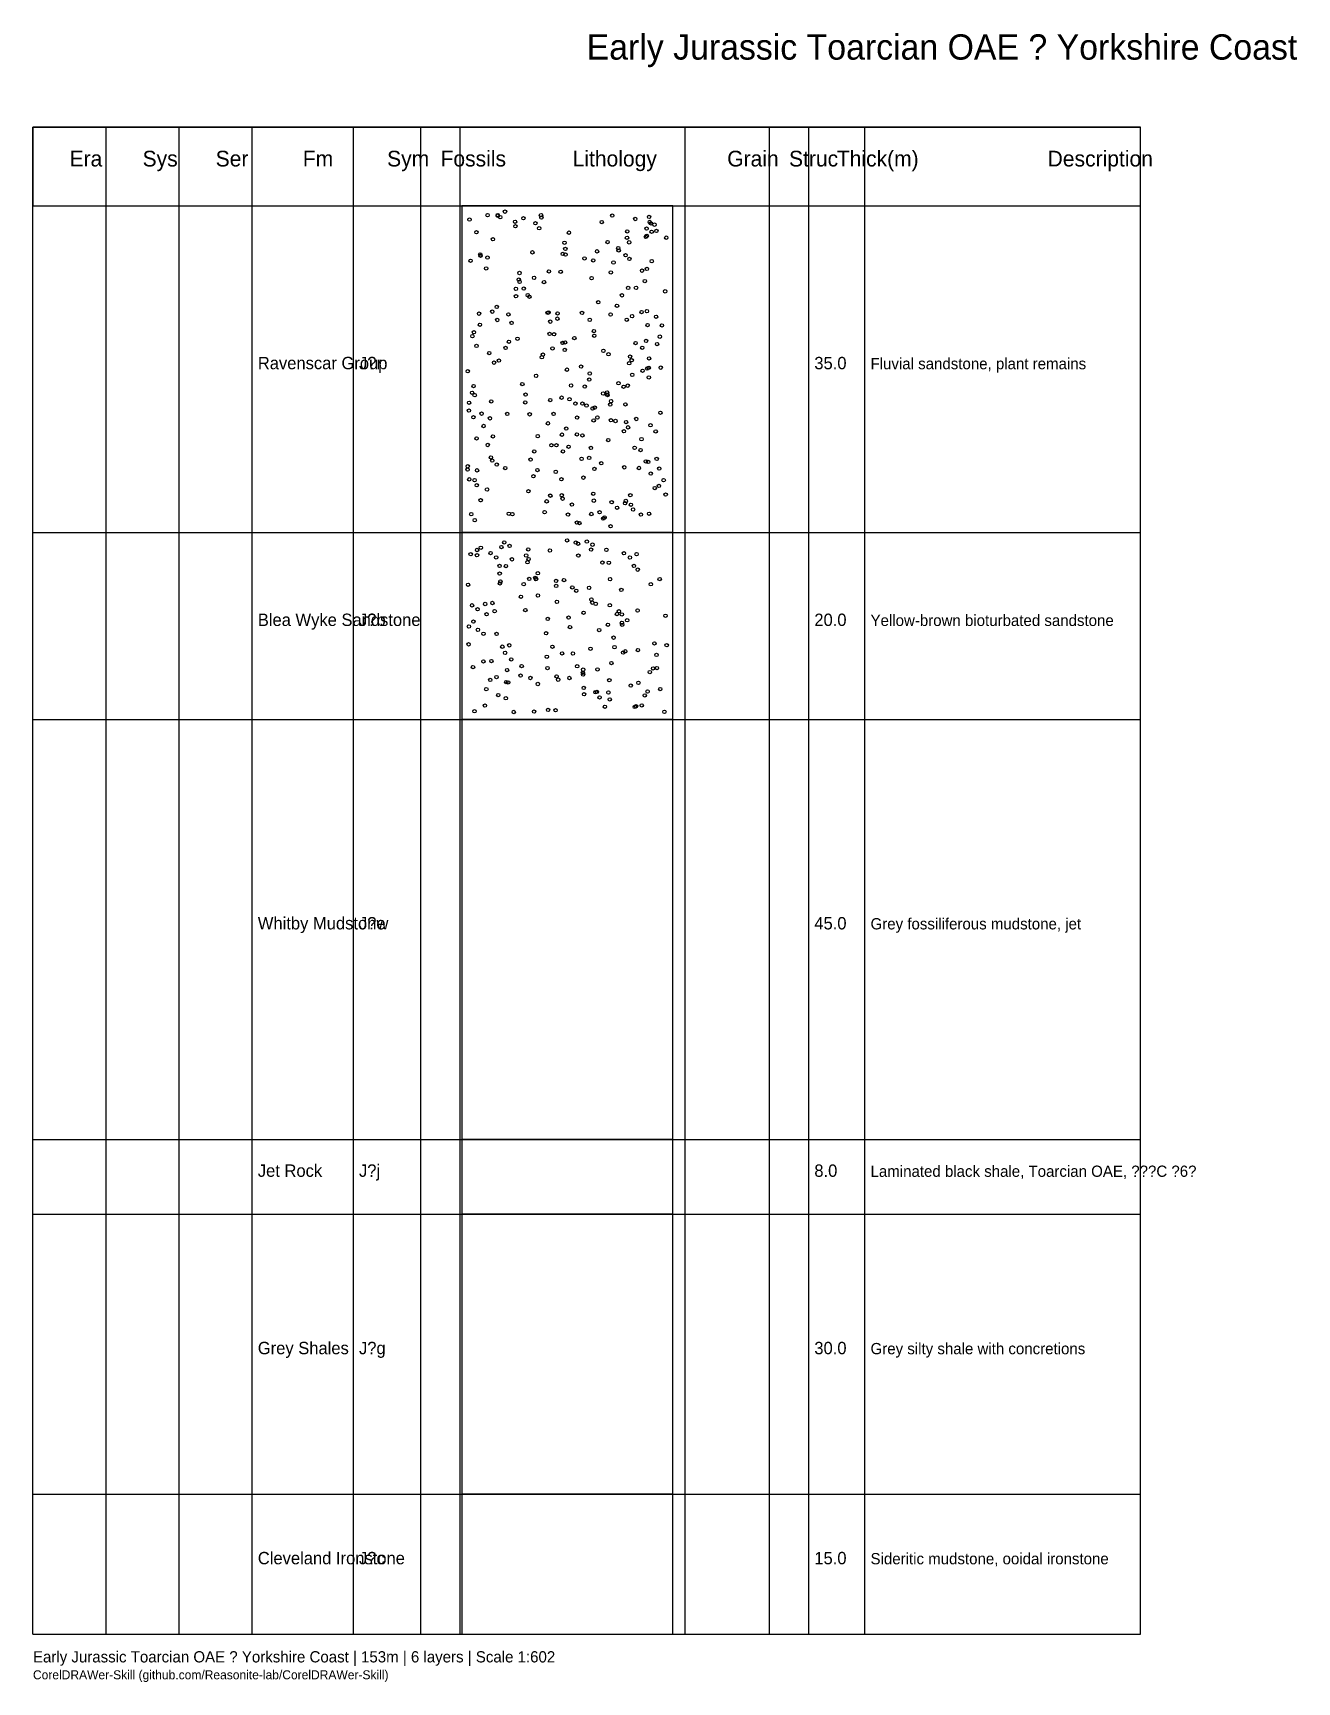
# Model space of a CAD drawing. Header units: metres. Extents: x 8 to 233, y 14 to 307.
import ezdxf

# ---------------------------------------------------------------- set-up
doc = ezdxf.new("R2010")
doc.units = ezdxf.units.M

msp = doc.modelspace()

# ---------------------------------------------------------------- linework, layer by layer
at = {"layer": 'BORDER', "color": 7}
for p, q in [((8, 22), (8, 290)), ((8, 290), (205, 290)), ((205, 22), (205, 290)), ((8, 22), (205, 22))]:
    msp.add_line(p, q, dxfattribs=at)
at = {"layer": 'GRID', "color": 8}
for p, q in [((21, 22), (21, 290)), ((34, 22), (34, 290)), ((47, 22), (47, 290)), ((65, 22), (65, 290)), ((77, 22), (77, 290)), ((84, 22), (84, 290)), ((124, 22), (124, 290)), ((139, 22), (139, 290)), ((146, 22), (146, 290)), ((156, 22), (156, 290)), ((8, 276), (205, 276)), ((8, 217.895), (205, 217.895)), ((8, 184.693), (205, 184.693)), ((8, 109.987), (205, 109.987)), ((8, 96.706), (205, 96.706)), ((8, 46.902), (205, 46.902))]:
    msp.add_line(p, q, dxfattribs=at)
at = {"layer": 'HEADER', "color": 8}
msp.add_lwpolyline([(8, 276), (205, 276), (205, 290), (8, 290)], close=True, dxfattribs=at)
at = {"layer": 'LITHOLOGY', "color": 1}
for points in [[(84.3, 217.895), (121.8, 217.895), (121.8, 276), (84.3, 276)], [(84.3, 184.693), (121.8, 184.693), (121.8, 217.895), (84.3, 217.895)], [(84.3, 96.706), (121.8, 96.706), (121.8, 109.987), (84.3, 109.987)], [(84.3, 22), (121.8, 22), (121.8, 46.902), (84.3, 46.902)]]:
    msp.add_lwpolyline(points, close=True, dxfattribs=at)
at = {"layer": 'LITHOLOGY', "color": 4}
msp.add_lwpolyline([(84.3, 109.987), (121.8, 109.987), (121.8, 184.693), (84.3, 184.693)], close=True, dxfattribs=at)
at = {"layer": 'LITHOLOGY', "color": 6}
msp.add_lwpolyline([(84.3, 46.902), (121.8, 46.902), (121.8, 96.706), (84.3, 96.706)], close=True, dxfattribs=at)
at = {"layer": 'PATTERN', "color": 8}
for centre in [(85.654, 273.559), (88.883, 274.34), (90.672, 274.365), (90.674, 274.254), (91.117, 273.985), (91.974, 274.967), (93.771, 273.179), (95.239, 273.795), (97.378, 272.9), (98.376, 274.353), (98.44, 273.907), (109.179, 273.123), (111.057, 274.261), (115.15, 273.666), (117.596, 274.034), (117.712, 273.126), (117.935, 272.882), (118.568, 272.652), (86.885, 271.313), (89.812, 270.051), (93.825, 272.37), (98.052, 272.021), (103.332, 271.232), (110.221, 269.558), (113.677, 270.337), (113.727, 271.464), (114.063, 269.511), (117.051, 270.494), (117.167, 271.952), (117.185, 270.685), (118.062, 271.396), (118.901, 271.546), (120.667, 270.34), (87.567, 267.346), (87.63, 267.139), (88.856, 266.805), (96.845, 267.733), (102.234, 267.443), (102.559, 269.45), (102.706, 268.339), (102.76, 267.332), (106.117, 266.658), (108.349, 267.911), (112.12, 268.485), (112.195, 268.086), (113.428, 267.222), (114.113, 266.555), (85.843, 266.245), (88.618, 264.867), (94.547, 264.061), (99.787, 264.342), (101.875, 264.287), (107.67, 266.308), (110.794, 264.175), (111.272, 265.929), (116.363, 264.476), (117.215, 264.796), (118.08, 266.161), (93.921, 261.246), (94.419, 262.891), (94.563, 262.494), (95.305, 261.299), (97.136, 263.197), (98.911, 262.456), (107.382, 263.138), (113.881, 261.414), (115.277, 261.42), (116.851, 262.623), (120.464, 260.804), (90.496, 258.038), (93.928, 259.935), (96.018, 260.118), (96.31, 259.842), (108.565, 258.862), (111.894, 258.243), (112.771, 260.092), (87.361, 256.833), (87.51, 254.858), (89.713, 257.188), (90.583, 255.705), (92.57, 256.696), (93.139, 255.191), (99.564, 256.963), (99.71, 257.043), (100.012, 255.41), (101.295, 255.938), (101.332, 256.874), (105.672, 256.966), (107.053, 255.737), (110.76, 256.684), (113.631, 255.755), (114.582, 256.382), (116.275, 257.103), (117.209, 257.27), (117.346, 254.81), (118.84, 256.29), (86.175, 252.83), (86.453, 253.534), (94.199, 252.378), (99.895, 253.219), (100.713, 253.169), (104.307, 252.48), (107.798, 253.741), (107.842, 252.914), (117.074, 251.986), (119.516, 252.737), (119.897, 254.739), (86.906, 251.092), (89.172, 249.824), (92.083, 250.735), (92.678, 251.836), (98.522, 249.076), (98.72, 249.55), (100.422, 250.651), (102.219, 251.626), (102.598, 250.393), (102.646, 251.71), (109.475, 250.222), (110.383, 249.609), (114.214, 249.208), (115.203, 251.601), (116.378, 250.771), (119.017, 251.419), (85.341, 246.587), (90.036, 248.118), (90.898, 248.495), (102.995, 246.872), (105.504, 247.43), (107.054, 246.187), (114.064, 248.014), (114.507, 248.538), (116.457, 246.69), (117.289, 247.084), (117.538, 247.211), (117.606, 248.866), (119.685, 247.228), (86.39, 243.958), (95.052, 244.31), (97.5, 245.774), (103.725, 244.061), (106.16, 243.861), (106.959, 245.107), (112.16, 244.449), (113.065, 243.838), (113.813, 244.029), (114.612, 245.95), (117.557, 245.489), (85.579, 240.99), (86.109, 242.775), (86.576, 242.34), (89.521, 241.222), (95.578, 241.045), (95.633, 242.447), (100.011, 241.464), (102.043, 241.893), (103.45, 241.614), (104.491, 240.849), (105.746, 240.844), (106.468, 240.49), (109.415, 242.63), (110.097, 242.466), (110.136, 242.826), (110.215, 242.36), (110.704, 240.665), (110.85, 241.271), (113.382, 240.696), (85.555, 239.605), (86.343, 238.413), (87.797, 239.051), (89.29, 238.221), (92.377, 239.012), (96.356, 238.933), (99.613, 237.327), (100.608, 239.01), (104.795, 238.345), (107.549, 239.967), (107.747, 237.851), (107.928, 240.139), (108.403, 238.367), (110.807, 237.873), (111.626, 237.742), (113.508, 237.552), (115.313, 238.101), (119.611, 239.219), (86.922, 234.654), (88.156, 236.852), (89.82, 235.002), (97.804, 235.047), (102.105, 235.313), (102.858, 236.403), (104.771, 235.357), (105.736, 235.184), (110.338, 234.36), (113.125, 235.913), (113.856, 236.618), (116.251, 234.515), (117.855, 236.987), (118.775, 235.884), (88.903, 233.478), (97.171, 232.328), (100.23, 233.422), (101.11, 233.439), (102.271, 232.344), (103.293, 233.172), (107.252, 232.95), (115.037, 232.974), (116.1, 232.58), (85.309, 229.105), (85.354, 229.685), (87.013, 228.971), (89.458, 231.264), (89.698, 230.71), (90.496, 230.002), (92.023, 229.372), (96.524, 230.875), (97.735, 229.012), (101.002, 228.704), (105.599, 231.013), (106.947, 231.17), (107.875, 229.221), (109.087, 230.228), (113.185, 229.506), (115.801, 229.387), (117.017, 230.564), (117.455, 230.459), (118.953, 231.008), (119.417, 229.273), (85.616, 227.369), (86.559, 227.219), (86.942, 226.314), (88.771, 225.566), (97.036, 227.911), (102.017, 227.388), (105.92, 227.67), (117.906, 228.401), (118.608, 225.807), (119.351, 226.198), (120.196, 227.221), (87.637, 223.646), (87.656, 223.644), (96.139, 225.26), (99.383, 223.459), (100.023, 224.472), (100.055, 224.462), (102.061, 224.545), (102.217, 223.935), (103.868, 222.871), (107.664, 224.803), (107.775, 223.578), (110.95, 223.302), (113.329, 223.122), (113.463, 223.517), (114.265, 224.54), (114.375, 222.852), (120.55, 224.651), (85.959, 221.177), (86.592, 220.109), (92.657, 221.258), (93.291, 221.175), (99.027, 221.534), (103.179, 221.105), (104.779, 219.683), (107.329, 221.207), (108.808, 221.52), (109.461, 220.393), (109.668, 220.586), (111.92, 222.327), (114.763, 222.011), (116.146, 221.107), (117.6, 221.252), (105.201, 219.593), (110.765, 219.028), (85.866, 214.049), (86.987, 213.87), (87, 214.804), (87.671, 215.205), (89.418, 214.255), (91.342, 215.331), (91.842, 216.163), (92.785, 215.526), (95.734, 213.832), (96.109, 214.921), (99.952, 214.722), (103.011, 216.516), (104.554, 216.117), (104.965, 215.913), (105.017, 213.811), (106.525, 216.295), (107.278, 214.871), (107.534, 215.751), (110.016, 214.834), (113.133, 214.231), (115.382, 214.065), (90.4, 213.492), (91.015, 211.979), (92.139, 211.94), (93.207, 213.15), (95.978, 212.627), (96.177, 213.202), (109.297, 212.569), (110.443, 212.55), (114.191, 213.477), (114.897, 211.98), (115.593, 211.312), (85.414, 208.633), (91.02, 210.616), (91.061, 208.866), (91.147, 209.216), (95.294, 208.733), (96.284, 209.657), (97.367, 209.838), (97.486, 209.598), (97.813, 210.678), (101.05, 209.3), (101.074, 208.415), (102.467, 209.454), (103.948, 208.162), (106.923, 208.075), (110.673, 209.624), (117.915, 208.718), (119.486, 209.627), (86.111, 204.965), (88.442, 205.204), (89.738, 205.38), (94.804, 206.49), (97.818, 206.718), (101.211, 205.594), (104.651, 207.561), (107.352, 206), (107.502, 205.443), (108.118, 205.237), (110.619, 204.991), (112.663, 207.707), (86.342, 202.085), (87.101, 204.27), (88.689, 203.374), (90.13, 203.934), (95.59, 204.114), (99.572, 202.559), (103.285, 202.792), (105.945, 203.644), (111.881, 203.423), (112.244, 203.921), (112.759, 203.358), (113.701, 202.321), (115.562, 204.044), (120.522, 203.117), (85.56, 201.206), (87.15, 200.61), (88.145, 199.92), (90.471, 199.888), (99.27, 199.996), (103.532, 201.091), (108.721, 200.567), (110.273, 201.523), (111.285, 199.22), (112.771, 201.862), (112.811, 201.516), (85.5, 198.034), (91.494, 197.617), (91.995, 196.52), (92.725, 197.857), (100.398, 197.597), (102.131, 196.416), (104.05, 196.404), (107.184, 197.246), (111.453, 197.532), (112.979, 196.561), (113.366, 196.786), (115.623, 197.019), (118.543, 198.193), (120.731, 197.879), (86.277, 193.997), (88.14, 194.991), (89.564, 195.055), (92.333, 193.456), (93.08, 195.361), (94.935, 194.157), (99.417, 195.819), (99.528, 193.82), (104.811, 194.142), (105.881, 193.531), (108.428, 193.572), (110.894, 194.697), (118.309, 193.75), (118.921, 196.157), (118.99, 193.8), (89.348, 191.71), (90.459, 192.204), (92.201, 191.321), (92.537, 191.261), (94.742, 192.48), (96.486, 192.049), (97.811, 190.982), (101.156, 192.326), (101.425, 191.752), (103.427, 192.044), (105.831, 192.953), (105.856, 192.654), (110.529, 191.636), (114.34, 190.698), (115.709, 191.186), (117.739, 193.095), (88.649, 190.061), (90.778, 189.007), (92.116, 188.447), (105.985, 190.285), (106.046, 189.158), (108.071, 189.531), (108.323, 189.565), (108.801, 188.59), (110.369, 189.468), (110.607, 188.248), (116.838, 188.942), (117.333, 189.644), (119.598, 190.076), (86.543, 186.136), (88.404, 187.149), (93.535, 185.997), (97.148, 186.084), (99.634, 186.363), (100.974, 186.316), (109.742, 186.928), (115.071, 186.912), (115.275, 187.009), (116.287, 187.162), (120.321, 186.034)]:
    msp.add_circle(centre, 0.3, dxfattribs=at)

# ---------------------------------------------------------------- texts
at = {"layer": 'FOOTER', "color": 8}
msp.add_text('Early Jurassic Toarcian OAE ? Yorkshire Coast | 153m | 6 layers | Scale 1:602', height=2, dxfattribs=at).set_placement((8, 17))
at = {"layer": 'FOOTER', "color": 9}
msp.add_text('CorelDRAWer-Skill (github.com/Reasonite-lab/CorelDRAWer-Skill)', height=1.6, dxfattribs=at).set_placement((8, 14))
at = {"layer": 'HEADER', "color": 7}
for s, p in [('Era', (14.5, 283)), ('Sys', (27.5, 283)), ('Ser', (40.5, 283)), ('Fm', (56, 283)), ('Sym', (71, 283)), ('Fossils', (80.5, 283)), ('Lithology', (104, 283)), ('Grain', (131.5, 283)), ('Struc', (142.5, 283)), ('Thick(m)', (151, 283)), ('Description', (188.5, 283))]:
    msp.add_text(s, height=2.8, dxfattribs=at).set_placement(p)
at = {"layer": 'TEXT', "color": 7}
for s, height, p in [('Ravenscar Group', 2.2, (48, 246.948)), ('J?r', 2.2, (66, 246.948)), ('35.0', 2.2, (147, 246.948)), ('Fluvial sandstone, plant remains', 2, (157, 246.948)), ('Blea Wyke Sandstone', 2.2, (48, 201.294)), ('J?b', 2.2, (66, 201.294)), ('20.0', 2.2, (147, 201.294)), ('Yellow-brown bioturbated sandstone', 2, (157, 201.294)), ('Whitby Mudstone', 2.2, (48, 147.34)), ('J?w', 2.2, (66, 147.34)), ('45.0', 2.2, (147, 147.34)), ('Grey fossiliferous mudstone, jet', 2, (157, 147.34)), ('Jet Rock', 2.2, (48, 103.346)), ('J?j', 2.2, (66, 103.346)), ('8.0', 2.2, (147, 103.346)), ('Laminated black shale, Toarcian OAE, ???C ?6?', 2, (157, 103.346)), ('Grey Shales', 2.2, (48, 71.804)), ('J?g', 2.2, (66, 71.804)), ('30.0', 2.2, (147, 71.804)), ('Grey silty shale with concretions', 2, (157, 71.804)), ('Cleveland Ironstone', 2.2, (48, 34.451)), ('J?c', 2.2, (66, 34.451)), ('15.0', 2.2, (147, 34.451)), ('Sideritic mudstone, ooidal ironstone', 2, (157, 34.451))]:
    msp.add_text(s, height=height, dxfattribs=at).set_placement(p)
at = {"layer": 'TITLE', "color": 7}
msp.add_text('Early Jurassic Toarcian OAE ? Yorkshire Coast', height=4.5, dxfattribs=at).set_placement((106.5, 302))

doc.saveas('drawing.dxf')
